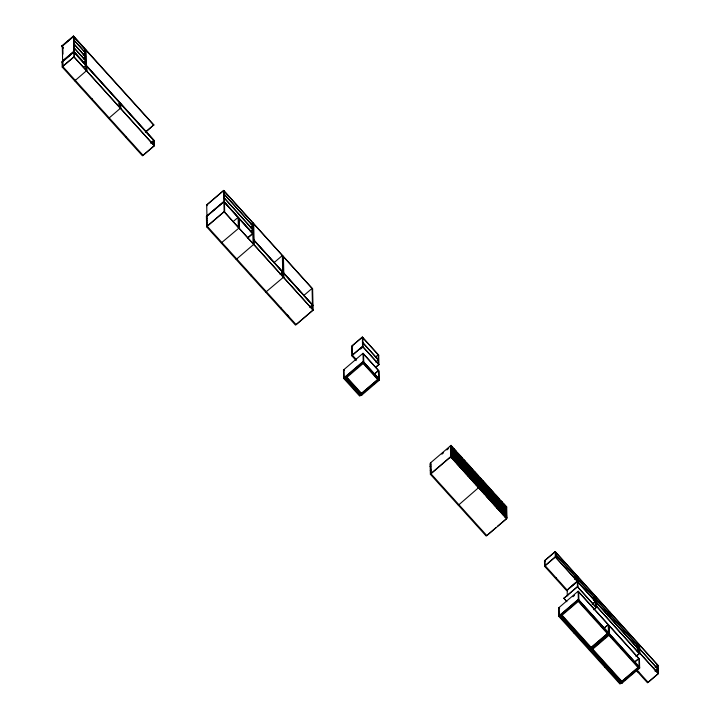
<?xml version="1.0" encoding="UTF-8"?>
<svg xmlns="http://www.w3.org/2000/svg" width="720" height="720" viewBox="0 0 720 720"><rect width="100%" height="100%" fill="white"/><g stroke="black" fill="none" stroke-linecap="round" stroke-linejoin="round"><path stroke-width="1.08" d="M63.18 48.123L61.677 46.071L73.476 36L153.81 124.857L145.386 132.435M61.686 46.458L73.485 36.387L153.819 125.244M62.037 62.01L73.836 51.939L154.17 140.796M62.091 62.1L73.845 52.128L154.17 140.985L152.577 142.353M62.757 66.321L73.944 56.763L154.278 145.62L142.425 155.799L125.586 137.178L126.189 136.656M75.195 80.244L74.583 80.766L62.208 67.077L62.028 61.632L73.827 51.552L154.161 140.409L154.287 145.818L143.091 155.367L62.757 66.51L73.953 56.961L73.476 36M62.208 67.077L62.82 66.555L62.703 61.578L62.757 66.51M83.853 51.174L85.446 49.806L85.788 64.593M83.916 54.162L85.518 52.794L74.088 40.158M83.124 55.035L85.518 52.992L74.097 40.356M84.006 58.095L85.608 56.727L74.178 44.091M83.214 58.968L85.608 56.925L74.187 44.28M84.096 62.028L85.698 60.66L74.268 48.024M83.304 62.901L85.698 60.849L74.277 48.213M83.403 67.41L85.797 65.358L85.905 69.993M92.151 99.009L91.548 99.522L74.7 80.901L86.445 70.776L86.337 65.763M92.277 99.135L91.665 99.657L108.504 118.287L109.116 117.765M117.324 104.922L119.718 102.879L119.826 107.514M126.072 136.521L125.46 137.043L108.621 118.413L120.366 108.297L120.249 103.275M146.223 131.328L153.81 124.857M150.444 143.127L153.639 140.391L153.747 145.026M207.18 226.251L296.145 324.657L313.101 310.176L312.615 288.819L223.65 190.413L206.694 204.894L206.946 215.919M207.054 218.007L206.442 218.529L206.397 216.711L223.911 201.825L253.422 234.468M207.054 218.268L206.451 218.79L206.487 220.599L207.099 220.086M207.108 220.338L206.496 220.86L206.532 222.678L207.144 222.156M207.153 222.408L206.541 222.93L206.586 224.748L207.189 224.226M207.198 224.487L206.586 225L206.631 226.818L221.265 243.009L221.877 242.487M207.18 226.062L224.136 211.59L313.092 309.987L295.47 325.089L280.728 308.781L281.34 308.259M206.631 226.818L224.136 211.779L223.65 190.413M233.037 221.688L238.131 217.341L238.356 227.322M221.994 242.622L221.391 243.144L236.025 259.335L236.637 258.813M250.938 224.109L252.639 222.66L252.873 233.28L253.413 233.874M251.01 227.079L252.702 225.63L224.262 194.166M250.164 227.997L252.711 225.828L224.262 194.364M251.091 230.904L252.792 229.455L224.343 197.991M250.254 231.822L252.792 229.644L224.352 198.189M247.788 237.618L252.873 233.28M247.797 238.005L252.882 233.667L253.107 243.639M251.496 275.256L250.884 275.769L236.142 259.47L253.647 244.422L253.17 223.065M251.613 275.382L251.01 275.904L265.752 292.212L266.355 291.69M273.879 262.773L282.357 255.537L282.726 271.863L280.188 274.032M280.197 274.419L282.735 272.241L282.834 276.516M266.481 291.825L265.869 292.347L280.611 308.646L281.223 308.133M303.606 295.65L312.084 288.414L312.453 304.74L309.906 306.909M309.915 307.296L312.462 305.118L312.561 309.393M375.525 367.515L378.918 364.617L378.702 355.149L362.34 337.05L352.161 345.735L352.44 355.248M352.377 355.014L362.547 346.329L378.909 364.428L375.516 367.326M356.229 360.639L351.828 355.77L362.556 346.518L362.34 337.05M360.54 349.092L363.087 346.923L362.88 337.833M365.427 391.221L360.288 395.604L344.223 377.838L344.034 369.504L363.024 353.295L379.089 371.061L379.296 380.142L361.53 395.316L345.465 377.541L345.447 376.794L356.4 388.908M344.097 369.603L343.485 370.125L343.674 378.405L359.622 396.045L360.234 395.523M344.223 377.64L363.213 361.431L379.278 379.206M343.674 378.405L363.213 361.62L379.278 379.395M345.465 377.541L363.231 362.376L363.024 353.295M361.269 364.14L363.744 362.025L363.564 353.88M349.902 374.04L351.558 372.627M363.159 363.483L346.608 377.613L346.59 376.866M375.624 356.913L378.171 354.744L378.378 363.834M375.741 362.088L378.288 359.919L362.997 342.999M374.427 373.995L378.558 370.467L378.738 378.612M361.404 393.417L377.919 379.314M363.591 392.598L365.238 391.185M367.911 389.097L370.395 386.982M373.5 384.327L375.156 382.923M451.728 458.073L452.34 457.551L452.088 446.544L451.017 445.365L430.677 462.735L430.92 473.733L486.855 535.608L506.592 518.751L506.52 515.322M441.9 454.194L443.547 452.79M446.877 449.946L448.506 448.56M430.164 464.985L430.767 464.418M452.628 447.138L452.016 447.66L452.268 458.667L452.88 458.145L452.628 447.138L453.699 448.326L453.951 459.324L453.339 459.846L453.24 455.445M430.2 466.587L430.803 466.065L430.2 466.632M453.087 448.848L453.699 448.326M454.23 448.92L453.627 449.433L453.87 460.44L454.482 459.918L454.23 448.92L455.301 450.099L455.553 461.106L454.941 461.628M430.29 470.511L430.893 469.953M455.301 450.099L454.698 450.621L454.797 455.022M455.229 451.215L455.841 450.693L456.912 451.881L457.164 462.879L456.552 463.401M430.92 473.544L450.657 456.696L451.188 457.29L450.585 457.803M458.829 504.585L458.217 505.107L430.371 474.3L451.269 456.363L451.017 445.365M456.84 452.988L457.443 452.466L458.514 453.654L458.694 465.768L459.306 465.246L459.054 454.248L458.442 454.77M457.911 454.176L458.514 453.654M459.513 455.949L460.125 455.436L459.054 454.248M460.665 456.021L460.053 456.543L460.296 467.55L460.908 467.028L460.665 456.021L461.736 457.209L461.907 469.323L462.519 468.801L462.267 457.803L461.655 458.325M455.481 462.213L456.093 461.7L455.841 450.693M461.124 457.731L461.736 457.209M457.443 452.466L457.695 463.473L457.083 463.995L456.912 456.291M464.58 472.284L465.192 471.762L464.949 460.764L463.878 459.576L463.266 460.098L470.367 467.964M458.154 465.183L458.766 464.661L457.695 463.473M464.337 461.286L464.949 460.764M465.48 461.358L464.868 461.88L465.12 472.878L465.732 472.356L465.48 461.358L466.551 462.537L466.803 473.544L466.191 474.066M460.125 455.436L460.377 466.434L459.765 466.956L459.711 464.751M465.939 463.059L466.551 462.537M467.091 463.131L466.479 463.653L466.722 474.66L467.334 474.138L467.091 463.131L468.162 464.319L468.405 475.317L467.802 475.839L467.649 469.242M461.367 468.729L461.979 468.216L460.908 467.028M467.55 464.841L468.162 464.319M469.692 467.208L470.304 466.686L470.547 477.693L469.944 478.215L469.764 466.092L468.693 464.913L468.081 465.435L468.261 473.13M462.978 470.511L463.59 469.989L463.338 458.982L462.267 457.803M463.878 459.576L464.121 470.583L463.509 471.105L463.41 466.704M469.152 466.614L469.764 466.092M470.763 468.396L471.375 467.874L470.304 466.686M471.294 468.99L471.906 468.468L472.977 469.647L473.157 481.761L473.76 481.248L473.517 470.241L472.905 470.763M468.333 476.433L468.945 475.911L468.693 464.913M473.976 471.951L474.588 471.429L473.517 470.241M475.119 472.023L474.507 472.536L474.759 483.543L475.371 483.021L475.119 472.023L476.19 473.202L476.442 484.209L475.83 484.731M469.404 477.621L470.016 477.099L468.945 475.911M476.19 473.202L475.578 473.724L475.677 478.125M477.441 486.504L478.044 485.982L477.801 474.984L476.73 473.796L476.118 474.318L476.19 477.621M471.015 479.394L471.618 478.872L471.375 467.874M471.906 468.468L472.158 479.466L471.546 479.988L471.321 470.088M477.189 475.506L477.801 474.984M477.72 476.091L478.332 475.569L479.403 476.757L479.655 487.764L479.043 488.277M472.617 481.176L473.229 480.654L472.158 479.466M479.943 477.351L479.331 477.873L479.583 488.871L480.186 488.349L479.943 477.351L481.014 478.539L481.185 490.653L481.797 490.131L481.545 479.124L480.933 479.646M474.588 471.429L474.831 482.427L474.228 482.949L474.12 478.548M480.402 479.052L481.014 478.539M476.37 485.316L476.973 484.794L476.73 473.796M482.004 480.834L482.616 480.312L481.545 479.124M484.146 483.201L484.758 482.679L485.01 493.686L484.398 494.208L484.227 482.085L483.156 480.906L482.544 481.428L482.67 486.927M478.332 475.569L478.584 486.576L477.972 487.098L477.801 479.394M483.615 482.607L484.227 482.085M485.217 484.389L485.829 483.867L484.758 482.679M486.369 484.461L485.757 484.983L486.009 495.981L486.621 495.459L486.369 484.461L487.44 485.64L487.611 497.763L488.223 497.241L487.971 486.234L487.359 486.756M486.828 486.162L487.44 485.64M482.256 491.832L482.868 491.31L482.616 480.312M482.796 492.426L483.408 491.904L483.156 480.906M488.439 487.944L489.042 487.422L487.971 486.234M489.582 488.016L488.97 488.538L489.222 499.536L489.834 499.014L489.582 488.016L490.653 489.195L490.905 500.202L490.293 500.724M483.867 493.614L484.479 493.092L483.408 491.904M490.041 489.717L490.653 489.195M490.581 490.311L491.184 489.789L492.255 490.977L492.507 501.975L491.895 502.497M485.469 495.387L486.081 494.865L485.829 483.867M491.652 491.499L492.255 490.977M492.183 492.084L492.795 491.571L493.866 492.75L494.118 503.757L493.506 504.279M487.08 497.169L487.692 496.647L486.621 495.459M494.397 493.344L493.794 493.866L494.037 504.864L494.649 504.351L494.397 493.344L495.468 494.532L495.648 506.646L496.26 506.124L496.008 495.117L495.396 495.639M489.042 487.422L489.294 498.42L488.682 498.942L488.511 491.238M494.865 495.054L495.468 494.532M491.184 489.789L491.436 500.796L490.824 501.309L490.779 499.113M496.008 495.117L497.079 496.305L496.467 496.827L496.539 500.13M498.609 499.194L499.221 498.672L499.473 509.679L498.861 510.201L498.681 498.087L497.61 496.899L497.007 497.421L497.052 499.617M492.795 491.571L493.047 502.569L492.435 503.091L492.21 493.191M498.078 498.6L498.681 498.087M500.823 500.454L500.22 500.976L500.463 511.974L501.075 511.452L500.823 500.454L501.894 501.633L502.074 513.756L502.686 513.234L502.434 502.227L501.822 502.749M501.291 502.155L501.894 501.633M496.719 507.825L497.331 507.312L497.079 496.305M497.25 508.419L497.862 507.897L497.61 496.899M502.893 503.937L503.505 503.415L502.434 502.227M504.747 516.717L505.359 516.195L505.116 505.188L504.036 504.009L503.433 504.531L503.532 508.932M498.321 509.607L498.933 509.085L497.862 507.897M504.504 505.71L505.116 505.188M505.035 506.304L505.647 505.782L506.718 506.97L506.97 517.968L506.358 518.49M499.932 511.38L500.544 510.867L500.292 499.86L499.221 498.672M506.106 507.492L506.718 506.97M503.145 514.935L503.757 514.413L503.505 503.415M503.676 515.529L504.288 515.007L504.036 504.009M505.647 505.782L505.899 516.789L505.287 517.311L505.161 511.803M495.9 527.688L486.189 536.04L458.343 505.233L478.62 487.629M497.547 526.284L506.592 518.562M637.128 670.14L648.153 682.362L658.323 673.677L658.143 665.451L555.192 551.583L545.022 560.268L545.202 565.758L567.162 590.067M545.139 565.524L555.318 556.839L639.216 649.647M556.092 577.809L555.48 578.322L544.59 566.28L555.318 557.028L555.192 551.583M556.209 577.935L555.606 578.457L566.487 590.499L577.332 581.382M574.983 576.981L576.684 575.532L576.792 580.599M575.037 579.321L576.738 577.872L555.786 554.706M575.046 579.519L576.738 578.07L555.795 554.895M568.854 588.429L577.332 581.193M566.613 590.634L577.341 581.58L639.225 650.025M566.892 601.731L563.886 598.221L577.458 586.638L596.196 607.374L594.504 608.823M563.895 598.41L577.458 586.827L577.215 575.937M623.106 681.453L620.631 683.568L559.341 615.771L559.152 607.437L578.142 591.228L639.432 659.025L639.639 668.106L621.864 683.271L560.574 615.474L560.556 614.727L572.517 627.957M559.206 607.536L558.594 608.058L558.783 616.338L573.993 633.159L574.596 632.637M572.895 596.754L574.542 595.341M559.332 615.582L578.322 599.364L639.612 667.161M558.783 616.338L578.331 599.562M560.574 615.474L578.349 600.309L578.142 591.228M566.667 610.56L575.775 602.793M561.717 615.546L578.268 601.425M593.73 597.717L595.422 596.268L595.539 601.335L592.992 603.504M593.784 600.246L595.485 598.797L577.809 579.249M592.155 604.611L595.548 601.713L595.665 606.78M593.658 609.732L596.205 607.563L595.953 596.673M574.722 632.763L574.11 633.285L589.311 650.106L591.633 648.261M607.716 613.188L609.408 611.739L609.525 616.797M607.77 615.717L609.462 614.268L596.556 599.985M604.125 628.056L608.247 624.537L608.436 632.673M591.093 647.478L607.608 633.375M590.04 649.71L589.428 650.232L604.638 667.053L605.25 666.531M594.009 647.289L598.14 643.752M599.796 642.339L603.108 639.513M604.764 638.1L608.067 635.274M608.913 635.319L592.371 649.449L592.353 648.702M605.367 666.666L604.755 667.179L619.956 684L623.097 681.255M636.867 645.435L638.568 643.986L638.685 649.053L636.984 650.502M636.921 647.775L638.622 646.326L610.533 615.258M636.93 647.964L638.622 646.515L610.533 615.456M636.993 650.88L638.694 649.431L638.766 652.896M636.759 655.659L639.306 653.49L596.16 605.772M635.922 656.577L639.306 653.679L639.099 644.391M634.77 661.95L638.892 658.431L639.081 666.567L621.738 681.372M626.4 678.438L628.056 677.034M624.942 679.887L628.254 677.061M630.738 674.937L632.385 673.524M636.318 670.176L639.621 667.35L578.304 599.58M638.568 671.742L637.965 672.264L635.796 669.861M638.694 671.877L638.082 672.39L647.487 682.794L658.323 673.479L639.279 652.419M655.065 667.224L657.612 665.046L657.783 672.894M655.146 670.95L656.847 669.501M655.155 671.139L657.702 668.97L639.729 649.089M378.702 355.338L362.34 337.239L351.612 346.338L351.828 355.77M658.143 665.64L555.201 551.772L544.473 560.889L544.59 566.28M577.809 579.06L595.476 598.608M596.547 599.796L609.462 614.079M362.988 342.81L378.279 359.721M639.72 648.9L657.693 668.781M555.318 557.028L639.225 649.836M312.615 289.008L223.659 190.611L206.703 205.083L207.234 205.677M362.556 346.518L378.918 364.617M639.288 652.617L658.323 673.677M596.169 605.961L639.306 653.679M451.692 447.3L455.427 451.431M472.617 470.439L476.352 474.57M478.917 477.414L482.652 481.545M487.134 486.504L490.869 490.635M496.098 496.422L503.568 504.684M451.701 447.498L455.436 451.629M464.4 461.547L469.629 467.325M472.617 470.637L476.352 474.768M478.917 477.603L482.652 481.734M488.628 488.349L490.869 490.824M496.098 496.611L497.592 498.267M499.842 500.742L503.577 504.873M577.458 586.827L596.205 607.563M363.564 354.078L378.558 370.665L374.49 373.941M578.682 592.011L608.256 624.726L604.179 628.011M609.327 625.914L638.901 658.62L634.824 661.905M253.413 234.09L223.902 201.438L206.334 216.432L223.902 201.636L253.422 234.279M85.986 50.4L73.485 36.576L62.298 46.134L62.829 46.719L63 54.117M352.17 345.924L352.701 346.518M451.269 456.363L452.34 457.551M452.88 458.145L453.951 459.324M454.482 459.918L455.553 461.106M456.093 461.7L457.164 462.879M459.306 465.246L460.377 466.434M462.519 468.801L463.59 469.989M464.121 470.583L465.192 471.762M465.732 472.356L466.803 473.544M467.334 474.138L468.405 475.317M470.547 477.693L471.618 478.872M473.76 481.248L474.831 482.427M475.371 483.021L476.442 484.209M476.973 484.794L478.044 485.982M478.584 486.576L479.655 487.764M480.186 488.349L481.257 489.537L480.654 490.059L480.6 487.854M481.797 490.131L482.868 491.31M485.01 493.686L486.081 494.865M488.223 497.241L489.294 498.42M489.834 499.014L490.905 500.202M491.436 500.796L492.507 501.975M493.047 502.569L494.118 503.757M494.649 504.351L495.72 505.53L495.108 506.052L495.009 501.651M496.26 506.124L497.331 507.312M499.473 509.679L500.544 510.867M501.075 511.452L502.146 512.64L501.534 513.162L501.489 510.957M502.686 513.234L503.757 514.413M504.288 515.007L505.359 516.195M505.899 516.789L506.97 517.968M545.022 560.457L545.562 561.051M451.935 458.109L470.619 478.773M472.734 481.113L478.089 487.035M479.16 488.223L484.515 494.145M486.72 496.584L505.305 517.14M506.592 518.751L450.657 456.885L450.414 445.887M253.539 239.58L312.984 305.325M253.548 239.769L312.993 305.523M253.548 239.958L312.993 305.712M363.231 362.376L379.296 380.142M578.349 600.309L639.639 668.106M363.141 362.736L362.601 362.142L362.619 362.889L378.684 380.664L378.666 379.917M363.33 362.952L366.984 366.993M368.442 368.604L377.937 379.107M580.707 603.387L591.174 614.961M595.656 619.92L597.897 622.404M600.885 625.707L607.617 633.15M609.111 634.806L611.352 637.281M615.834 642.249L618.084 644.724M621.072 648.036L631.53 659.61M636.021 664.569L638.262 667.044M567.162 590.265L567.702 590.85M224.136 211.779L313.101 310.176M352.377 355.203L356.094 359.316M567.819 595.917L567.279 595.323L567.162 589.878M86.319 65.187L73.827 51.363L62.631 60.912L63.171 61.506M563.886 598.221L566.136 600.705M73.953 56.961L154.287 145.818M61.677 46.071L63.171 47.736M344.034 369.504L344.574 370.098M559.152 607.437L559.683 608.031M346.788 377.082L362.124 394.047L362.142 394.794L346.068 377.019L346.05 376.272M561.915 615.033L591.813 648.108M592.56 648.936L622.458 682.002L622.476 682.749L561.186 614.961L561.168 614.205M359.316 392.139L360.783 393.759M576.252 632.088L579.249 635.4M581.49 637.875L590.454 647.802M597.186 655.245L600.174 658.548M601.668 660.204L608.391 667.638M610.641 670.122L613.629 673.434M617.364 677.565L620.352 680.868M287.217 314.595L288.711 316.242M359.748 394.821L360.288 395.604M620.091 682.785L620.631 683.568M639.639 645.174L639.819 653.013M639.009 667.872L639.027 668.619L577.737 600.831L577.719 600.084M621.846 682.524L621.864 683.271M610.479 612.918L610.596 617.985M609.939 612.135L610.065 617.58M609.318 625.716L609.507 633.861M608.787 625.122L608.994 634.203L591.219 649.377L591.201 648.63M596.493 597.456L596.61 602.514M596.619 602.901L596.7 606.366M578.673 591.822L578.862 599.958M577.755 576.72L577.863 581.787M577.872 582.165L577.989 587.232M555.732 552.366L555.849 557.433M502.92 505.035L503.019 509.436M482.031 481.932L482.157 487.431M461.169 459.927L461.268 464.328M430.983 473.778L430.731 462.816L430.119 463.338L430.371 474.3M361.512 394.569L361.53 395.316M283.428 256.725L283.797 273.042M283.806 273.429L283.905 277.704M282.888 255.942L283.374 277.299L266.418 291.582M253.71 223.848L254.079 240.165M254.088 240.552L254.187 244.827M239.202 218.529L239.427 228.501M238.662 217.935L238.896 228.105L221.931 242.388M224.19 191.196L224.433 202.032M224.442 202.419L224.667 212.184M206.946 216.108L207.243 226.296M120.789 104.058L120.897 108.693M86.868 66.546L86.976 71.181M85.977 50.211L86.328 65.376M74.025 37.17L74.358 51.957M74.376 52.722L74.484 57.357M62.289 45.936L62.64 61.11M378.135 379.323L361.584 393.453L361.602 394.2L378.153 380.07L378.135 379.323M607.824 633.384L591.282 647.514L591.3 648.261L607.842 634.131L607.824 633.384M638.469 667.287L621.927 681.408L621.945 682.155L638.487 668.034L638.469 667.287"/></g></svg>
